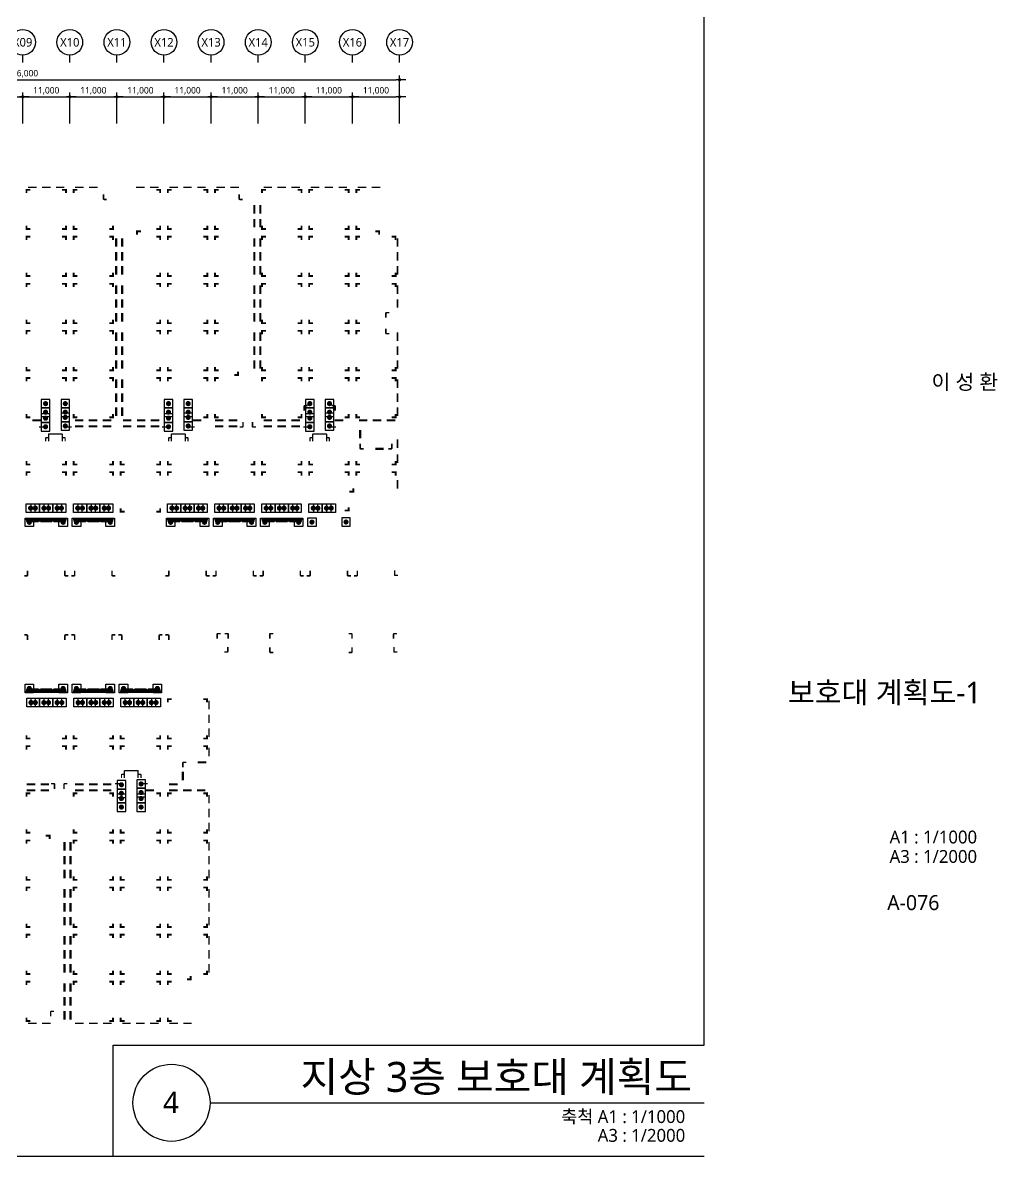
# Model space of a CAD drawing. Header units: millimetres. Extents: x 1037297 to 2672297, y 928637 to 1464837.
# Drawn here: x 1596915 to 1824506, y 928637 to 1193385 of the extents above; entities that cross this region are included whole.
import ezdxf
from ezdxf.enums import TextEntityAlignment as Align

# ---------------------------------------------------------------- set-up
doc = ezdxf.new("R2010")
doc.units = ezdxf.units.MM
doc.header["$LTSCALE"] = 5
doc.header["$MEASUREMENT"] = 0
doc.header["$PDSIZE"] = -10
doc.linetypes.add('HIDDEN', pattern=[0.375, 0.25, -0.125])
doc.layers.get('0').update_dxf_attribs({"linetype": 'CONTINUOUS'})
doc.layers.get('Defpoints').update_dxf_attribs({"color": 153, "linetype": 'CONTINUOUS'})
for name, color, linetype, lineweight in [('A-AXIS-BUBL', 7, 'CONTINUOUS', 25), ('A-BORD-TEXT', 3, 'CONTINUOUS', 25), ('A-DIMS', 7, 'CONTINUOUS', 25), ('A-XXXX-SYMB', 7, 'CONTINUOUS', 25), ('A-XXXX-TXT1', 3, 'CONTINUOUS', 25), ('A-XXXX-TXT2', 3, 'CONTINUOUS', 25)]:
    doc.layers.add(name, color=color, linetype=linetype, lineweight=lineweight)
doc.layers.add('볼라드', color=4, linetype='CONTINUOUS')
doc.styles.add('HY울릉도L', font='')
doc.styles.add('맑은고딕', font='malgun.ttf')
doc.styles.get('HY울릉도L').set_extended_font_data('HYwulM')
doc.dimstyles.new('CDIM', dxfattribs={"dimtxt": 3, "dimasz": 1.5, "dimexe": 2, "dimexo": 1, "dimgap": 1, "dimtad": 1, "dimdec": 0, "dimrnd": 0.5, "dimzin": 0, "dimdsep": 32, "dimlunit": 6, "dimtxsty": 'HY울릉도L', "dimblk1": '_CIDOT', "dimblk2": '_CIDOT', "dimsah": 1, "dimcen": 5.5, "dimclrd": 2, "dimclre": 2, "dimclrt": 7, "dimadec": 0, "dimazin": 0, "dimtfac": 1, "dimtdec": 0, "dimtix": 1, "dimtmove": 2, "dimatfit": 1, "dimldrblk": '_CIDOT', "dimfxl": 1, "dimtolj": 1, "dimtzin": 0, "dimlwd": -1, "dimarcsym": 0})

# ---------------------------------------------------------------- blocks, each defined once
blk = doc.blocks.new('_CIDOT')
at = {"color": 0, "linetype": 'ByBlock'}
blk.add_line((2, 0), (-1, 0), dxfattribs=at)
at = {"color": 0, "linetype": 'ByBlock', "const_width": 0.5}
blk.add_lwpolyline([(-0.25, 0, 1), (0.25, 0, 1)], format="xyb", close=True, dxfattribs=at)
blk = doc.blocks.new('*D30')
at = {"layer": 'A-DIMS', "lineweight": -2, "transparency": 16777216}
for p, q in [((203693, 255621), (203693, 262871)), ((214693, 255621), (214693, 262871))]:
    blk.add_line(p, q, dxfattribs=at)
at = {"layer": 'A-DIMS', "transparency": 16777216}
blk.add_line((204443, 261871), (213943, 261871), dxfattribs=at)
at = {"layer": 'Defpoints', "color": 0, "transparency": 16777216}
for p in [(214693, 261871), (203693, 255121), (214693, 255121)]:
    blk.add_point(p, dxfattribs=at)
at = {"layer": 'A-DIMS', "transparency": 16777216, "xscale": 750, "yscale": 750, "zscale": 750, "rotation": 180}
blk.add_blockref('_CIDOT', (203693, 261871), dxfattribs=at)
at = {"layer": 'A-DIMS', "transparency": 16777216, "xscale": 750, "yscale": 750, "zscale": 750}
blk.add_blockref('_CIDOT', (214693, 261871), dxfattribs=at)
at = {"layer": 'A-DIMS', "color": 3, "transparency": 16777216, "insert": (209193, 263275), "char_height": 1500, "attachment_point": 5, "style": '맑은고딕'}
blk.add_mtext('\\A1;11,000', dxfattribs=at)
blk = doc.blocks.new('*D31')
at = {"layer": 'A-DIMS', "lineweight": -2, "transparency": 16777216}
for p, q in [((214693, 255621), (214693, 262871)), ((225693, 255621), (225693, 262871))]:
    blk.add_line(p, q, dxfattribs=at)
at = {"layer": 'A-DIMS', "transparency": 16777216}
blk.add_line((215443, 261871), (224943, 261871), dxfattribs=at)
at = {"layer": 'Defpoints', "color": 0, "transparency": 16777216}
for p in [(225693, 261871), (214693, 255121), (225693, 255121)]:
    blk.add_point(p, dxfattribs=at)
at = {"layer": 'A-DIMS', "transparency": 16777216, "xscale": 750, "yscale": 750, "zscale": 750, "rotation": 180}
blk.add_blockref('_CIDOT', (214693, 261871), dxfattribs=at)
at = {"layer": 'A-DIMS', "transparency": 16777216, "xscale": 750, "yscale": 750, "zscale": 750}
blk.add_blockref('_CIDOT', (225693, 261871), dxfattribs=at)
at = {"layer": 'A-DIMS', "color": 3, "transparency": 16777216, "insert": (220193, 263275), "char_height": 1500, "attachment_point": 5, "style": '맑은고딕'}
blk.add_mtext('\\A1;11,000', dxfattribs=at)
blk = doc.blocks.new('*D32')
at = {"layer": 'A-DIMS', "lineweight": -2, "transparency": 16777216}
for p, q in [((225693, 255621), (225693, 262871)), ((236693, 255621), (236693, 262871))]:
    blk.add_line(p, q, dxfattribs=at)
at = {"layer": 'A-DIMS', "transparency": 16777216}
blk.add_line((226443, 261871), (235943, 261871), dxfattribs=at)
at = {"layer": 'Defpoints', "color": 0, "transparency": 16777216}
for p in [(236693, 261871), (225693, 255121), (236693, 255121)]:
    blk.add_point(p, dxfattribs=at)
at = {"layer": 'A-DIMS', "transparency": 16777216, "xscale": 750, "yscale": 750, "zscale": 750, "rotation": 180}
blk.add_blockref('_CIDOT', (225693, 261871), dxfattribs=at)
at = {"layer": 'A-DIMS', "transparency": 16777216, "xscale": 750, "yscale": 750, "zscale": 750}
blk.add_blockref('_CIDOT', (236693, 261871), dxfattribs=at)
at = {"layer": 'A-DIMS', "color": 3, "transparency": 16777216, "insert": (231193, 263275), "char_height": 1500, "attachment_point": 5, "style": '맑은고딕'}
blk.add_mtext('\\A1;11,000', dxfattribs=at)
blk = doc.blocks.new('*D33')
at = {"layer": 'A-DIMS', "lineweight": -2, "transparency": 16777216}
for p, q in [((236693, 255621), (236693, 262871)), ((247693, 255621), (247693, 262871))]:
    blk.add_line(p, q, dxfattribs=at)
at = {"layer": 'A-DIMS', "transparency": 16777216}
blk.add_line((237443, 261871), (246943, 261871), dxfattribs=at)
at = {"layer": 'Defpoints', "color": 0, "transparency": 16777216}
for p in [(247693, 261871), (236693, 255121), (247693, 255121)]:
    blk.add_point(p, dxfattribs=at)
at = {"layer": 'A-DIMS', "transparency": 16777216, "xscale": 750, "yscale": 750, "zscale": 750, "rotation": 180}
blk.add_blockref('_CIDOT', (236693, 261871), dxfattribs=at)
at = {"layer": 'A-DIMS', "transparency": 16777216, "xscale": 750, "yscale": 750, "zscale": 750}
blk.add_blockref('_CIDOT', (247693, 261871), dxfattribs=at)
at = {"layer": 'A-DIMS', "color": 3, "transparency": 16777216, "insert": (242193, 263275), "char_height": 1500, "attachment_point": 5, "style": '맑은고딕'}
blk.add_mtext('\\A1;11,000', dxfattribs=at)
blk = doc.blocks.new('*D34')
at = {"layer": 'A-DIMS', "lineweight": -2, "transparency": 16777216}
for p, q in [((247693, 255621), (247693, 262871)), ((258693, 255621), (258693, 262871))]:
    blk.add_line(p, q, dxfattribs=at)
at = {"layer": 'A-DIMS', "transparency": 16777216}
blk.add_line((248443, 261871), (257943, 261871), dxfattribs=at)
at = {"layer": 'Defpoints', "color": 0, "transparency": 16777216}
for p in [(258693, 261871), (247693, 255121), (258693, 255121)]:
    blk.add_point(p, dxfattribs=at)
at = {"layer": 'A-DIMS', "transparency": 16777216, "xscale": 750, "yscale": 750, "zscale": 750, "rotation": 180}
blk.add_blockref('_CIDOT', (247693, 261871), dxfattribs=at)
at = {"layer": 'A-DIMS', "transparency": 16777216, "xscale": 750, "yscale": 750, "zscale": 750}
blk.add_blockref('_CIDOT', (258693, 261871), dxfattribs=at)
at = {"layer": 'A-DIMS', "color": 3, "transparency": 16777216, "insert": (253193, 263275), "char_height": 1500, "attachment_point": 5, "style": '맑은고딕'}
blk.add_mtext('\\A1;11,000', dxfattribs=at)
blk = doc.blocks.new('*D35')
at = {"layer": 'A-DIMS', "lineweight": -2, "transparency": 16777216}
for p, q in [((258693, 255621), (258693, 262871)), ((269693, 255621), (269693, 262871))]:
    blk.add_line(p, q, dxfattribs=at)
at = {"layer": 'A-DIMS', "transparency": 16777216}
blk.add_line((259443, 261871), (268943, 261871), dxfattribs=at)
at = {"layer": 'Defpoints', "color": 0, "transparency": 16777216}
for p in [(269693, 261871), (258693, 255121), (269693, 255121)]:
    blk.add_point(p, dxfattribs=at)
at = {"layer": 'A-DIMS', "transparency": 16777216, "xscale": 750, "yscale": 750, "zscale": 750, "rotation": 180}
blk.add_blockref('_CIDOT', (258693, 261871), dxfattribs=at)
at = {"layer": 'A-DIMS', "transparency": 16777216, "xscale": 750, "yscale": 750, "zscale": 750}
blk.add_blockref('_CIDOT', (269693, 261871), dxfattribs=at)
at = {"layer": 'A-DIMS', "color": 3, "transparency": 16777216, "insert": (264193, 263275), "char_height": 1500, "attachment_point": 5, "style": '맑은고딕'}
blk.add_mtext('\\A1;11,000', dxfattribs=at)
blk = doc.blocks.new('*D36')
at = {"layer": 'A-DIMS', "lineweight": -2, "transparency": 16777216}
for p, q in [((269693, 255621), (269693, 262871)), ((280693, 255621), (280693, 262871))]:
    blk.add_line(p, q, dxfattribs=at)
at = {"layer": 'A-DIMS', "transparency": 16777216}
blk.add_line((270443, 261871), (279943, 261871), dxfattribs=at)
at = {"layer": 'Defpoints', "color": 0, "transparency": 16777216}
for p in [(280693, 261871), (269693, 255121), (280693, 255121)]:
    blk.add_point(p, dxfattribs=at)
at = {"layer": 'A-DIMS', "transparency": 16777216, "xscale": 750, "yscale": 750, "zscale": 750, "rotation": 180}
blk.add_blockref('_CIDOT', (269693, 261871), dxfattribs=at)
at = {"layer": 'A-DIMS', "transparency": 16777216, "xscale": 750, "yscale": 750, "zscale": 750}
blk.add_blockref('_CIDOT', (280693, 261871), dxfattribs=at)
at = {"layer": 'A-DIMS', "color": 3, "transparency": 16777216, "insert": (275193, 263275), "char_height": 1500, "attachment_point": 5, "style": '맑은고딕'}
blk.add_mtext('\\A1;11,000', dxfattribs=at)
blk = doc.blocks.new('*D37')
at = {"layer": 'A-DIMS', "lineweight": -2, "transparency": 16777216}
for p, q in [((280693, 255621), (280693, 262871)), ((291693, 255621), (291693, 262871))]:
    blk.add_line(p, q, dxfattribs=at)
at = {"layer": 'A-DIMS', "transparency": 16777216}
blk.add_line((281443, 261871), (290943, 261871), dxfattribs=at)
at = {"layer": 'Defpoints', "color": 0, "transparency": 16777216}
for p in [(291693, 261871), (280693, 255121), (291693, 255121)]:
    blk.add_point(p, dxfattribs=at)
at = {"layer": 'A-DIMS', "transparency": 16777216, "xscale": 750, "yscale": 750, "zscale": 750, "rotation": 180}
blk.add_blockref('_CIDOT', (280693, 261871), dxfattribs=at)
at = {"layer": 'A-DIMS', "transparency": 16777216, "xscale": 750, "yscale": 750, "zscale": 750}
blk.add_blockref('_CIDOT', (291693, 261871), dxfattribs=at)
at = {"layer": 'A-DIMS', "color": 3, "transparency": 16777216, "insert": (286193, 263275), "char_height": 1500, "attachment_point": 5, "style": '맑은고딕'}
blk.add_mtext('\\A1;11,000', dxfattribs=at)
blk = doc.blocks.new('*D38')
at = {"layer": 'A-DIMS', "lineweight": -2, "transparency": 16777216}
for p, q in [((126693, 255621), (126693, 266871)), ((302693, 255621), (302693, 266871))]:
    blk.add_line(p, q, dxfattribs=at)
at = {"layer": 'A-DIMS', "transparency": 16777216}
blk.add_line((127443, 265871), (301943, 265871), dxfattribs=at)
at = {"layer": 'Defpoints', "color": 0, "transparency": 16777216}
for p in [(302693, 265871), (126693, 255121), (302693, 255121)]:
    blk.add_point(p, dxfattribs=at)
at = {"layer": 'A-DIMS', "transparency": 16777216, "xscale": 750, "yscale": 750, "zscale": 750, "rotation": 180}
blk.add_blockref('_CIDOT', (126693, 265871), dxfattribs=at)
at = {"layer": 'A-DIMS', "transparency": 16777216, "xscale": 750, "yscale": 750, "zscale": 750}
blk.add_blockref('_CIDOT', (302693, 265871), dxfattribs=at)
at = {"layer": 'A-DIMS', "color": 3, "transparency": 16777216, "insert": (214693, 267275), "char_height": 1500, "attachment_point": 5, "style": '맑은고딕'}
blk.add_mtext('\\A1;176,000', dxfattribs=at)
blk = doc.blocks.new('*D39')
at = {"layer": 'A-DIMS', "lineweight": -2, "transparency": 16777216}
for p, q in [((291693, 255621), (291693, 262871)), ((302693, 255621), (302693, 262871))]:
    blk.add_line(p, q, dxfattribs=at)
at = {"layer": 'A-DIMS', "transparency": 16777216}
blk.add_line((292443, 261871), (301943, 261871), dxfattribs=at)
at = {"layer": 'Defpoints', "color": 0, "transparency": 16777216}
for p in [(302693, 261871), (291693, 255121), (302693, 255121)]:
    blk.add_point(p, dxfattribs=at)
at = {"layer": 'A-DIMS', "transparency": 16777216, "xscale": 750, "yscale": 750, "zscale": 750, "rotation": 180}
blk.add_blockref('_CIDOT', (291693, 261871), dxfattribs=at)
at = {"layer": 'A-DIMS', "transparency": 16777216, "xscale": 750, "yscale": 750, "zscale": 750}
blk.add_blockref('_CIDOT', (302693, 261871), dxfattribs=at)
at = {"layer": 'A-DIMS', "color": 3, "transparency": 16777216, "insert": (297193, 263275), "char_height": 1500, "attachment_point": 5, "style": '맑은고딕'}
blk.add_mtext('\\A1;11,000', dxfattribs=at)
blk = doc.blocks.new('차량보호대1')
at = {"layer": 'A-XXXX-SYMB', "color": 4, "linetype": 'Continuous'}
blk.add_lwpolyline([(458063, -65474), (462262, -65474), (462622, -66872), (457703, -66872)], close=True, dxfattribs=at)
blk.add_solid([(458063, -65474), (462262, -65474), (457703, -66872), (462622, -66872)], dxfattribs=at)
blk = doc.blocks.new('A$C542C6F25')
at = {"layer": 'A-XXXX-SYMB', "color": 3, "linetype": 'Continuous'}
blk.add_lwpolyline([(0, 268), (2000, 268), (2000, 2268), (0, 2268)], close=True, dxfattribs=at)
at = {"layer": 'A-XXXX-SYMB', "color": 3, "linetype": 'Continuous', "const_width": 600}
blk.add_lwpolyline([(700, 1268, 1), (1300, 1268, 1)], format="xyb", close=True, dxfattribs=at)
blk = doc.blocks.new('볼라드-4')
at = {"layer": '볼라드', "const_width": 300}
for points in [[(171021, 140085), (170453, 140085, -0.4142136), (170363, 140175), (170363, 140953)], [(172631, 139216), (171111, 139216, -0.4142136), (171021, 139306), (171021, 140953)], [(172631, 139216), (174151, 139216, 0.4142136), (174241, 139306), (174241, 140953)], [(174241, 140085), (174809, 140085, 0.4142136), (174899, 140175), (174899, 140953)]]:
    blk.add_lwpolyline(points, format="xyb", dxfattribs=at)
blk = doc.blocks.new('DIM(210222)')
for p, q in [((214693, 269870.6), (214693, 271620.6)), ((225693, 269870.6), (225693, 271620.6)), ((236693, 269870.6), (236693, 271620.6)), ((247693, 269870.6), (247693, 271620.6)), ((258693, 269870.6), (258693, 271620.6)), ((269693, 269870.6), (269693, 271620.6)), ((280693, 269870.6), (280693, 271620.6)), ((291693, 269870.6), (291693, 271620.6)), ((302693, 269870.6), (302693, 271620.6))]:
    blk.add_line(p, q)
at = {"layer": 'A-AXIS-BUBL', "ltscale": 0.2}
for centre in [(214693, 274620.6), (225693, 274620.6), (236693, 274620.6), (247693, 274620.6), (258693, 274620.6), (269693, 274620.6), (280693, 274620.6), (291693, 274620.6), (302693, 274620.6)]:
    blk.add_circle(centre, 3000, dxfattribs=at)
at = {"layer": 'A-XXXX-TXT2', "ltscale": 0.2, "style": '맑은고딕'}
for s, p in [('X09', (214693, 274620.6)), ('X10', (225693, 274620.6)), ('X11', (236693, 274620.6)), ('X12', (247693, 274620.6)), ('X13', (258693, 274620.6)), ('X14', (269693, 274620.6)), ('X15', (280693, 274620.6)), ('X16', (291693, 274620.6)), ('X17', (302693, 274620.6))]:
    blk.add_text(s, height=2000, dxfattribs=at).set_placement(p, align=Align.MIDDLE)
at = {"layer": 'A-DIMS'}
for p1, p2, distance, picture, middle in [((126693, 255120.6), (302693, 255120.6), 10750, '*D38', (214693, 267275.5)), ((203693, 255120.6), (214693, 255120.6), 6750, '*D30', (209193, 263275.5)), ((214693, 255120.6), (225693, 255120.6), 6750, '*D31', (220193, 263275.5)), ((225693, 255120.6), (236693, 255120.6), 6750, '*D32', (231193, 263275.5)), ((236693, 255120.6), (247693, 255120.6), 6750, '*D33', (242193, 263275.5)), ((247693, 255120.6), (258693, 255120.6), 6750, '*D34', (253193, 263275.5)), ((258693, 255120.6), (269693, 255120.6), 6750, '*D35', (264193, 263275.5)), ((269693, 255120.6), (280693, 255120.6), 6750, '*D36', (275193, 263275.5)), ((280693, 255120.6), (291693, 255120.6), 6750, '*D37', (286193, 263275.5)), ((291693, 255120.6), (302693, 255120.6), 6750, '*D39', (297193, 263275.5))]:
    dim = blk.add_aligned_dim(p1=p1, p2=p2, distance=distance, dimstyle='CDIM', override={"dimscale": 500, "dimtxsty": '맑은고딕', "dimclrd": 256, "dimclre": 256, "dimclrt": 3}, dxfattribs=at)
    dim.commit()
    dim.dimension.update_dxf_attribs({"geometry": picture, "text_midpoint": middle})

msp = doc.modelspace()

# ---------------------------------------------------------------- linework, layer by layer
msp.add_line((1037297, 928637), (1756047, 928637))
at = {"layer": 'A-XXXX-SYMB'}
msp.add_line((1640669, 941137), (1756047, 941137), dxfattribs=at)
at = {"layer": 'A-XXXX-SYMB', "color": 6, "linetype": 'Continuous', "const_width": 436}
for points in [[(1598715, 1154358), (1597815, 1154358), (1597815, 1153578)], [(1606115, 1154358), (1607015, 1154358), (1607015, 1153578)], [(1609715, 1154358), (1608815, 1154358), (1608815, 1153578)], [(1628115, 1154358), (1629015, 1154358), (1629015, 1153578)], [(1631715, 1154358), (1630815, 1154358), (1630815, 1153578)], [(1639115, 1154358), (1640015, 1154358), (1640015, 1153578)], [(1642715, 1154358), (1641815, 1154358), (1641815, 1153578)], [(1653715, 1154358), (1652815, 1154358), (1652815, 1153578)], [(1661115, 1154358), (1662015, 1154358), (1662015, 1153578)], [(1664715, 1154358), (1663815, 1154358), (1663815, 1153578)], [(1672115, 1154358), (1673015, 1154358), (1673015, 1153578)], [(1675715, 1154358), (1674815, 1154358), (1674815, 1153578)], [(1598715, 1145208), (1597815, 1145208), (1597815, 1145988)], [(1606115, 1145208), (1607015, 1145208), (1607015, 1145988)], [(1609715, 1145208), (1608815, 1145208), (1608815, 1145988)], [(1617115, 1145208), (1618015, 1145208), (1618015, 1145988)], [(1624515, 1144658), (1623615, 1144658), (1623615, 1143878)], [(1628115, 1145208), (1629015, 1145208), (1629015, 1145988)], [(1631715, 1145208), (1630815, 1145208), (1630815, 1145988)], [(1639115, 1145208), (1640015, 1145208), (1640015, 1145988)], [(1642715, 1145208), (1641815, 1145208), (1641815, 1145988)], [(1653715, 1145208), (1652815, 1145208), (1652815, 1145988)], [(1661115, 1145208), (1662015, 1145208), (1662015, 1145988)], [(1664715, 1145208), (1663815, 1145208), (1663815, 1145988)], [(1672115, 1145208), (1673015, 1145208), (1673015, 1145988)], [(1675715, 1145208), (1674815, 1145208), (1674815, 1145988)], [(1679265, 1144658), (1680165, 1144658), (1680165, 1143878)], [(1598715, 1143408), (1597815, 1143408), (1597815, 1142628)], [(1606115, 1143408), (1607015, 1143408), (1607015, 1142628)], [(1609715, 1143408), (1608815, 1143408), (1608815, 1142628)], [(1617115, 1143408), (1618015, 1143408), (1618015, 1142628)], [(1628115, 1143408), (1629015, 1143408), (1629015, 1142628)], [(1631715, 1143408), (1630815, 1143408), (1630815, 1142628)], [(1639115, 1143408), (1640015, 1143408), (1640015, 1142628)], [(1642715, 1143408), (1641815, 1143408), (1641815, 1142628)], [(1653715, 1143408), (1652815, 1143408), (1652815, 1142628)], [(1661115, 1143408), (1662015, 1143408), (1662015, 1142628)], [(1664715, 1143408), (1663815, 1143408), (1663815, 1142628)], [(1672115, 1143408), (1673015, 1143408), (1673015, 1142628)], [(1675715, 1143408), (1674815, 1143408), (1674815, 1142628)], [(1683065, 1143408), (1683965, 1143408), (1683965, 1142628)], [(1598715, 1134208), (1597815, 1134208), (1597815, 1134988)], [(1606115, 1134208), (1607015, 1134208), (1607015, 1134988)], [(1609715, 1134208), (1608815, 1134208), (1608815, 1134988)], [(1617115, 1134208), (1618015, 1134208), (1618015, 1134988)], [(1628115, 1134208), (1629015, 1134208), (1629015, 1134988)], [(1631715, 1134208), (1630815, 1134208), (1630815, 1134988)], [(1639115, 1134208), (1640015, 1134208), (1640015, 1134988)], [(1642715, 1134208), (1641815, 1134208), (1641815, 1134988)], [(1653715, 1134208), (1652815, 1134208), (1652815, 1134988)], [(1661115, 1134208), (1662015, 1134208), (1662015, 1134988)], [(1664715, 1134208), (1663815, 1134208), (1663815, 1134988)], [(1672115, 1134208), (1673015, 1134208), (1673015, 1134988)], [(1675715, 1134208), (1674815, 1134208), (1674815, 1134988)], [(1683115, 1134208), (1684015, 1134208), (1684015, 1134988)], [(1598715, 1132408), (1597815, 1132408), (1597815, 1131628)], [(1606115, 1132408), (1607015, 1132408), (1607015, 1131628)], [(1609715, 1132408), (1608815, 1132408), (1608815, 1131628)], [(1617115, 1132408), (1618015, 1132408), (1618015, 1131628)], [(1628115, 1132408), (1629015, 1132408), (1629015, 1131628)], [(1631715, 1132408), (1630815, 1132408), (1630815, 1131628)], [(1639115, 1132408), (1640015, 1132408), (1640015, 1131628)], [(1642715, 1132408), (1641815, 1132408), (1641815, 1131628)], [(1653715, 1132408), (1652815, 1132408), (1652815, 1131628)], [(1661115, 1132408), (1662015, 1132408), (1662015, 1131628)], [(1664715, 1132408), (1663815, 1132408), (1663815, 1131628)], [(1672115, 1132408), (1673015, 1132408), (1673015, 1131628)], [(1675715, 1132408), (1674815, 1132408), (1674815, 1131628)], [(1683115, 1132408), (1684015, 1132408), (1684015, 1131628)], [(1598715, 1123208), (1597815, 1123208), (1597815, 1123988)], [(1606115, 1123208), (1607015, 1123208), (1607015, 1123988)], [(1609715, 1123208), (1608815, 1123208), (1608815, 1123988)], [(1617115, 1123208), (1618015, 1123208), (1618015, 1123988)], [(1628115, 1123208), (1629015, 1123208), (1629015, 1123988)], [(1631715, 1123208), (1630815, 1123208), (1630815, 1123988)], [(1639115, 1123208), (1640015, 1123208), (1640015, 1123988)], [(1642715, 1123208), (1641815, 1123208), (1641815, 1123988)], [(1653715, 1123208), (1652815, 1123208), (1652815, 1123988)], [(1661115, 1123208), (1662015, 1123208), (1662015, 1123988)], [(1664715, 1123208), (1663815, 1123208), (1663815, 1123988)], [(1672115, 1123208), (1673015, 1123208), (1673015, 1123988)], [(1675715, 1123208), (1674815, 1123208), (1674815, 1123988)], [(1598715, 1121408), (1597815, 1121408), (1597815, 1120628)], [(1606115, 1121408), (1607015, 1121408), (1607015, 1120628)], [(1609715, 1121408), (1608815, 1121408), (1608815, 1120628)], [(1617115, 1121408), (1618015, 1121408), (1618015, 1120628)], [(1628115, 1121408), (1629015, 1121408), (1629015, 1120628)], [(1631715, 1121408), (1630815, 1121408), (1630815, 1120628)], [(1639115, 1121408), (1640015, 1121408), (1640015, 1120628)], [(1642715, 1121408), (1641815, 1121408), (1641815, 1120628)], [(1653715, 1121408), (1652815, 1121408), (1652815, 1120628)], [(1661115, 1121408), (1662015, 1121408), (1662015, 1120628)], [(1664715, 1121408), (1663815, 1121408), (1663815, 1120628)], [(1672115, 1121408), (1673015, 1121408), (1673015, 1120628)], [(1675715, 1121408), (1674815, 1121408), (1674815, 1120628)], [(1598715, 1112208), (1597815, 1112208), (1597815, 1112988)], [(1606115, 1112208), (1607015, 1112208), (1607015, 1112988)], [(1609715, 1112208), (1608815, 1112208), (1608815, 1112988)], [(1617115, 1112208), (1618015, 1112208), (1618015, 1112988)], [(1628115, 1112208), (1629015, 1112208), (1629015, 1112988)], [(1631715, 1112208), (1630815, 1112208), (1630815, 1112988)], [(1639115, 1112208), (1640015, 1112208), (1640015, 1112988)], [(1642715, 1112208), (1641815, 1112208), (1641815, 1112988)], [(1646315, 1111108), (1647215, 1111108), (1647215, 1111888)], [(1653715, 1112208), (1652815, 1112208), (1652815, 1112988)], [(1661115, 1112208), (1662015, 1112208), (1662015, 1112988)], [(1664715, 1112208), (1663815, 1112208), (1663815, 1112988)], [(1672115, 1112208), (1673015, 1112208), (1673015, 1112988)], [(1675715, 1112208), (1674815, 1112208), (1674815, 1112988)], [(1683115, 1112208), (1684015, 1112208), (1684015, 1112988)], [(1598715, 1110408), (1597815, 1110408), (1597815, 1109628)], [(1606115, 1110408), (1607015, 1110408), (1607015, 1109628)], [(1609715, 1110408), (1608815, 1110408), (1608815, 1109628)], [(1617115, 1110408), (1618015, 1110408), (1618015, 1109628)], [(1628115, 1110408), (1629015, 1110408), (1629015, 1109628)], [(1631715, 1110408), (1630815, 1110408), (1630815, 1109628)], [(1639115, 1110408), (1640015, 1110408), (1640015, 1109628)], [(1642715, 1110408), (1641815, 1110408), (1641815, 1109628)], [(1653715, 1110408), (1652815, 1110408), (1652815, 1109628)], [(1661115, 1110408), (1662015, 1110408), (1662015, 1109628)], [(1664715, 1110408), (1663815, 1110408), (1663815, 1109628)], [(1672115, 1110408), (1673015, 1110408), (1673015, 1109628)], [(1675715, 1110408), (1674815, 1110408), (1674815, 1109628)], [(1683115, 1110408), (1684015, 1110408), (1684015, 1109628)], [(1598715, 1101208), (1597815, 1101208), (1597815, 1101988)], [(1609715, 1101208), (1608815, 1101208), (1608815, 1101988)], [(1617115, 1101208), (1618015, 1101208), (1618015, 1101988)], [(1639115, 1101208), (1640015, 1101208), (1640015, 1101988)], [(1642715, 1101208), (1641815, 1101208), (1641815, 1101988)], [(1653715, 1101208), (1652815, 1101208), (1652815, 1101988)], [(1661115, 1101208), (1662015, 1101208), (1662015, 1101988)], [(1672115, 1101208), (1673015, 1101208), (1673015, 1101988)], [(1675715, 1101208), (1674815, 1101208), (1674815, 1101988)], [(1683115, 1101208), (1684015, 1101208), (1684015, 1101988)], [(1598715, 1090207), (1597815, 1090207), (1597815, 1090987)], [(1606115, 1090207), (1607015, 1090207), (1607015, 1090987)], [(1609715, 1090207), (1608815, 1090207), (1608815, 1090987)], [(1617115, 1090207), (1618015, 1090207), (1618015, 1090987)], [(1620715, 1090207), (1619815, 1090207), (1619815, 1090987)], [(1628115, 1090207), (1629015, 1090207), (1629015, 1090987)], [(1631715, 1090207), (1630815, 1090207), (1630815, 1090987)], [(1639115, 1090207), (1640015, 1090207), (1640015, 1090987)], [(1642715, 1090207), (1641815, 1090207), (1641815, 1090987)], [(1650115, 1090207), (1651015, 1090207), (1651015, 1090987)], [(1653715, 1090207), (1652815, 1090207), (1652815, 1090987)], [(1661115, 1090207), (1662015, 1090207), (1662015, 1090987)], [(1664715, 1090207), (1663815, 1090207), (1663815, 1090987)], [(1672115, 1090207), (1673015, 1090207), (1673015, 1090987)], [(1675715, 1090207), (1674815, 1090207), (1674815, 1090987)], [(1683115, 1090207), (1684015, 1090207), (1684015, 1090987)], [(1598715, 1088407), (1597815, 1088407), (1597815, 1087627)], [(1606115, 1088407), (1607015, 1088407), (1607015, 1087627)], [(1609715, 1088407), (1608815, 1088407), (1608815, 1087627)], [(1617115, 1088407), (1618015, 1088407), (1618015, 1087627)], [(1620715, 1088407), (1619815, 1088407), (1619815, 1087627)], [(1628115, 1088407), (1629015, 1088407), (1629015, 1087627)], [(1631715, 1088407), (1630815, 1088407), (1630815, 1087627)], [(1639115, 1088407), (1640015, 1088407), (1640015, 1087627)], [(1642715, 1088407), (1641815, 1088407), (1641815, 1087627)], [(1650115, 1088407), (1651015, 1088407), (1651015, 1087627)], [(1653715, 1088407), (1652815, 1088407), (1652815, 1087627)], [(1661115, 1088407), (1662015, 1088407), (1662015, 1087627)], [(1664715, 1088407), (1663815, 1088407), (1663815, 1087627)], [(1672115, 1088407), (1673015, 1088407), (1673015, 1087627)], [(1675715, 1088407), (1674815, 1088407), (1674815, 1087627)], [(1683115, 1088407), (1684015, 1088407), (1684015, 1087627)], [(1673215, 1083857), (1674115, 1083857), (1674115, 1084637)], [(1620715, 1079208), (1619815, 1079208), (1619815, 1079988)], [(1628115, 1079208), (1629015, 1079208), (1629015, 1079988)], [(1672115, 1079457), (1673015, 1079457), (1673015, 1080237)], [(1631715, 1035408), (1630815, 1035408), (1630815, 1034628)], [(1639065, 1035408), (1639965, 1035408), (1639965, 1034628)], [(1598715, 1026209), (1597815, 1026209), (1597815, 1026989)], [(1598715, 1024409), (1597815, 1024409), (1597815, 1023629)], [(1606115, 1026209), (1607015, 1026209), (1607015, 1026989)], [(1606115, 1024409), (1607015, 1024409), (1607015, 1023629)], [(1609715, 1026209), (1608815, 1026209), (1608815, 1026989)], [(1609715, 1024409), (1608815, 1024409), (1608815, 1023629)], [(1617115, 1026209), (1618015, 1026209), (1618015, 1026989)], [(1617115, 1024409), (1618015, 1024409), (1618015, 1023629)], [(1620715, 1026209), (1619815, 1026209), (1619815, 1026989)], [(1620715, 1024409), (1619815, 1024409), (1619815, 1023629)], [(1628115, 1026209), (1629015, 1026209), (1629015, 1026989)], [(1628115, 1024409), (1629015, 1024409), (1629015, 1023629)], [(1631715, 1026209), (1630815, 1026209), (1630815, 1026989)], [(1631715, 1024409), (1630815, 1024409), (1630815, 1023629)], [(1639065, 1026209), (1639965, 1026209), (1639965, 1026989)], [(1639065, 1024409), (1639965, 1024409), (1639965, 1023629)], [(1598715, 1013408), (1597815, 1013408), (1597815, 1012628)], [(1609715, 1013408), (1608815, 1013408), (1608815, 1012628)], [(1617115, 1013408), (1618015, 1013408), (1618015, 1012628)], [(1628115, 1013408), (1629015, 1013408), (1629015, 1012628)], [(1631715, 1013408), (1630815, 1013408), (1630815, 1012628)], [(1639065, 1013408), (1639965, 1013408), (1639965, 1012628)], [(1598715, 1004208), (1597815, 1004208), (1597815, 1004988)], [(1602315, 1003508), (1603215, 1003508), (1603215, 1002728)], [(1609715, 1004208), (1608815, 1004208), (1608815, 1004988)], [(1617115, 1004208), (1618015, 1004208), (1618015, 1004988)], [(1620715, 1004208), (1619815, 1004208), (1619815, 1004988)], [(1628115, 1004208), (1629015, 1004208), (1629015, 1004988)], [(1631715, 1004208), (1630815, 1004208), (1630815, 1004988)], [(1639065, 1004208), (1639965, 1004208), (1639965, 1004988)], [(1598715, 1002408), (1597815, 1002408), (1597815, 1001628)], [(1609715, 1002408), (1608815, 1002408), (1608815, 1001628)], [(1617115, 1002408), (1618015, 1002408), (1618015, 1001628)], [(1620715, 1002408), (1619815, 1002408), (1619815, 1001628)], [(1628115, 1002408), (1629015, 1002408), (1629015, 1001628)], [(1631715, 1002408), (1630815, 1002408), (1630815, 1001628)], [(1639065, 1002408), (1639965, 1002408), (1639965, 1001628)], [(1598715, 993208), (1597815, 993208), (1597815, 993988)], [(1609715, 993208), (1608815, 993208), (1608815, 993988)], [(1617115, 993208), (1618015, 993208), (1618015, 993988)], [(1620715, 993208), (1619815, 993208), (1619815, 993988)], [(1628115, 993208), (1629015, 993208), (1629015, 993988)], [(1631715, 993208), (1630815, 993208), (1630815, 993988)], [(1639065, 993208), (1639965, 993208), (1639965, 993988)], [(1598715, 991408), (1597815, 991408), (1597815, 990628)], [(1609715, 991408), (1608815, 991408), (1608815, 990628)], [(1617115, 991408), (1618015, 991408), (1618015, 990628)], [(1620715, 991408), (1619815, 991408), (1619815, 990628)], [(1628115, 991408), (1629015, 991408), (1629015, 990628)], [(1631715, 991408), (1630815, 991408), (1630815, 990628)], [(1639065, 991408), (1639965, 991408), (1639965, 990628)], [(1598715, 982208), (1597815, 982208), (1597815, 982988)], [(1609715, 982208), (1608815, 982208), (1608815, 982988)], [(1617115, 982208), (1618015, 982208), (1618015, 982988)], [(1620715, 982208), (1619815, 982208), (1619815, 982988)], [(1628115, 982208), (1629015, 982208), (1629015, 982988)], [(1631715, 982208), (1630815, 982208), (1630815, 982988)], [(1639065, 982208), (1639965, 982208), (1639965, 982988)], [(1598715, 980408), (1597815, 980408), (1597815, 979628)], [(1609715, 980408), (1608815, 980408), (1608815, 979628)], [(1617115, 980408), (1618015, 980408), (1618015, 979628)], [(1620715, 980408), (1619815, 980408), (1619815, 979628)], [(1628115, 980408), (1629015, 980408), (1629015, 979628)], [(1631715, 980408), (1630815, 980408), (1630815, 979628)], [(1639065, 980408), (1639965, 980408), (1639965, 979628)], [(1598715, 971208), (1597815, 971208), (1597815, 971988)], [(1609715, 971208), (1608815, 971208), (1608815, 971988)], [(1617115, 971208), (1618015, 971208), (1618015, 971988)], [(1620715, 971208), (1619815, 971208), (1619815, 971988)], [(1628115, 971208), (1629015, 971208), (1629015, 971988)], [(1631715, 971208), (1630815, 971208), (1630815, 971988)], [(1639065, 971208), (1639965, 971208), (1639965, 971988)], [(1598715, 969408), (1597815, 969408), (1597815, 968628)], [(1609715, 969408), (1608815, 969408), (1608815, 968628)], [(1617115, 969408), (1618015, 969408), (1618015, 968628)], [(1620715, 969408), (1619815, 969408), (1619815, 968628)], [(1628115, 969408), (1629015, 969408), (1629015, 968628)], [(1631715, 969408), (1630815, 969408), (1630815, 968628)], [(1635265, 969958), (1636165, 969958), (1636165, 970738)], [(1598715, 960258), (1597815, 960258), (1597815, 961038)], [(1617115, 960258), (1618015, 960258), (1618015, 961038)], [(1620715, 960258), (1619815, 960258), (1619815, 961038)], [(1628115, 960258), (1629015, 960258), (1629015, 961038)], [(1631715, 960258), (1630815, 960258), (1630815, 961038)]]:
    msp.add_lwpolyline(points, dxfattribs=at)
at = {"layer": 'A-XXXX-SYMB', "color": 2, "linetype": 'Continuous', "const_width": 360}
for points in [[(1600165, 1154919), (1598165, 1154919)], [(1603415, 1154919), (1601415, 1154919)], [(1606665, 1154919), (1604665, 1154919)], [(1611165, 1154919), (1609165, 1154919)], [(1614415, 1154919), (1612415, 1154919)], [(1625415, 1154919), (1623415, 1154919)], [(1628665, 1154919), (1626665, 1154919)], [(1633165, 1154919), (1631165, 1154919)], [(1636415, 1154919), (1634415, 1154919)], [(1639665, 1154919), (1637665, 1154919)], [(1644165, 1154919), (1642165, 1154919)], [(1647415, 1154919), (1645415, 1154919)], [(1655165, 1154919), (1653165, 1154919)], [(1658415, 1154919), (1656415, 1154919)], [(1661665, 1154919), (1659665, 1154919)], [(1666165, 1154919), (1664165, 1154919)], [(1669415, 1154919), (1667415, 1154919)], [(1672665, 1154919), (1670665, 1154919)], [(1677165, 1154919), (1675165, 1154919)], [(1680415, 1154919), (1678415, 1154919)], [(1684426, 1141058), (1684426, 1143058)], [(1684426, 1137808), (1684426, 1139808)], [(1684426, 1134558), (1684426, 1136558)], [(1684426, 1130058), (1684426, 1132058)], [(1684426, 1126808), (1684426, 1128808)], [(1684426, 1119058), (1684426, 1121058)], [(1684426, 1115808), (1684426, 1117808)], [(1684426, 1112558), (1684426, 1114558)], [(1684426, 1108058), (1684426, 1110058)], [(1684426, 1104808), (1684426, 1106808)], [(1684426, 1101558), (1684426, 1103558)], [(1684426, 1094055), (1684426, 1096055)], [(1684426, 1090559), (1684426, 1092559)], [(1684426, 1084558), (1684426, 1086558)], [(1640426, 1035058), (1640426, 1033058)], [(1640426, 1031808), (1640426, 1029808)], [(1640426, 1028558), (1640426, 1026558)], [(1640426, 1024057), (1640426, 1022057)], [(1640426, 1013058), (1640426, 1011058)], [(1640426, 1009808), (1640426, 1007808)], [(1640426, 1006558), (1640426, 1004558)], [(1640426, 1002058), (1640426, 1000058)], [(1640426, 998808), (1640426, 996808)], [(1640426, 995558), (1640426, 993558)], [(1640426, 991058), (1640426, 989058)], [(1640426, 987808), (1640426, 985808)], [(1640426, 984558), (1640426, 982558)], [(1640426, 980058), (1640426, 978058)], [(1640426, 976808), (1640426, 974808)], [(1640426, 973558), (1640426, 971558)], [(1598165, 959697), (1600165, 959697)], [(1601415, 959697), (1603415, 959697)], [(1609165, 959697), (1611165, 959697)], [(1612415, 959697), (1614415, 959697)], [(1615665, 959697), (1617665, 959697)], [(1620165, 959697), (1622165, 959697)], [(1623415, 959697), (1625415, 959697)], [(1626665, 959697), (1628665, 959697)], [(1631165, 959697), (1633165, 959697)], [(1634415, 959697), (1636415, 959697)]]:
    msp.add_lwpolyline(points, dxfattribs=at)
at = {"layer": 'A-XXXX-SYMB', "linetype": 'Continuous', "const_width": 360}
for points in [[(1616565, 1152108), (1615945, 1152108, -0.4142136), (1615765, 1152288), (1615765, 1153308)], [(1648265, 1152108), (1647645, 1152108, -0.4142136), (1647465, 1152288), (1647465, 1153308)], [(1682515, 1125658), (1681895, 1125658, 0.4142136), (1681715, 1125478), (1681715, 1124458)], [(1682515, 1120758), (1681895, 1120758, -0.4142136), (1681715, 1120938), (1681715, 1121958)], [(1663465, 1103958), (1662845, 1103958, 0.4142136), (1662665, 1103778), (1662665, 1102758)], [(1669065, 1103958), (1669685, 1103958, -0.4142136), (1669865, 1103778), (1669865, 1102758)], [(1647565, 1098958), (1648185, 1098958, 0.4142136), (1648365, 1099138), (1648365, 1100158)], [(1651365, 1098958), (1650745, 1098958, -0.4142136), (1650565, 1099138), (1650565, 1100158)], [(1676515, 1093858), (1675895, 1093858, -0.4142136), (1675715, 1094038), (1675715, 1095058)], [(1682315, 1093858), (1682935, 1093858, 0.4142136), (1683115, 1094038), (1683115, 1095058)], [(1597265, 1064208), (1597885, 1064208, 0.4142136), (1598065, 1064388), (1598065, 1065408)], [(1607565, 1064208), (1606945, 1064208, -0.4142136), (1606765, 1064388), (1606765, 1065408)], [(1608265, 1064208), (1608885, 1064208, 0.4142136), (1609065, 1064388), (1609065, 1065408)], [(1618565, 1064208), (1617945, 1064208, -0.4142136), (1617765, 1064388), (1617765, 1065408)], [(1630265, 1064208), (1630885, 1064208, 0.4142136), (1631065, 1064388), (1631065, 1065408)], [(1640565, 1064208), (1639945, 1064208, -0.4142136), (1639765, 1064388), (1639765, 1065408)], [(1641265, 1064208), (1641885, 1064208, 0.4142136), (1642065, 1064388), (1642065, 1065408)], [(1651565, 1064208), (1650945, 1064208, -0.4142136), (1650765, 1064388), (1650765, 1065408)], [(1652265, 1064208), (1652885, 1064208, 0.4142136), (1653065, 1064388), (1653065, 1065408)], [(1662565, 1064208), (1661945, 1064208, -0.4142136), (1661765, 1064388), (1661765, 1065408)], [(1663265, 1064208), (1663885, 1064208, 0.4142136), (1664065, 1064388), (1664065, 1065408)], [(1673565, 1064208), (1672945, 1064208, -0.4142136), (1672765, 1064388), (1672765, 1065408)], [(1674265, 1064208), (1674885, 1064208, 0.4142136), (1675065, 1064388), (1675065, 1065408)], [(1684565, 1064308), (1683945, 1064308, -0.4142136), (1683765, 1064488), (1683765, 1065508)], [(1597265, 1050408), (1597885, 1050408, -0.4142136), (1598065, 1050228), (1598065, 1049208)], [(1607565, 1050408), (1606945, 1050408, 0.4142136), (1606765, 1050228), (1606765, 1049208)], [(1608265, 1050408), (1608885, 1050408, -0.4142136), (1609065, 1050228), (1609065, 1049208)], [(1618565, 1050408), (1617945, 1050408, 0.4142136), (1617765, 1050228), (1617765, 1049208)], [(1619265, 1050408), (1619885, 1050408, -0.4142136), (1620065, 1050228), (1620065, 1049208)], [(1629565, 1050408), (1628945, 1050408, 0.4142136), (1628765, 1050228), (1628765, 1049208)], [(1630265, 1050408), (1630885, 1050408, -0.4142136), (1631065, 1050228), (1631065, 1049208)], [(1643115, 1050708), (1642495, 1050708, 0.4142136), (1642315, 1050528), (1642315, 1049508)], [(1644115, 1050708), (1644735, 1050708, -0.4142136), (1644915, 1050528), (1644915, 1049508)], [(1655415, 1050708), (1654795, 1050708, 0.4142136), (1654615, 1050528), (1654615, 1049508)], [(1673015, 1050708), (1673635, 1050708, -0.4142136), (1673815, 1050528), (1673815, 1049508)], [(1684315, 1050708), (1683695, 1050708, 0.4142136), (1683515, 1050528), (1683515, 1049508)], [(1644015, 1046408), (1644635, 1046408, 0.4142136), (1644815, 1046588), (1644815, 1047608)], [(1655415, 1046308), (1654795, 1046308, -0.4142136), (1654615, 1046488), (1654615, 1047508)], [(1673015, 1046308), (1673635, 1046308, 0.4142136), (1673815, 1046488), (1673815, 1047508)], [(1684415, 1046408), (1683795, 1046408, -0.4142136), (1683615, 1046588), (1683615, 1047608)], [(1635115, 1020658), (1634495, 1020658, 0.4142136), (1634315, 1020478), (1634315, 1019458)], [(1603565, 1015658), (1604185, 1015658, -0.4142136), (1604365, 1015478), (1604365, 1014458)], [(1607365, 1015658), (1606745, 1015658, 0.4142136), (1606565, 1015478), (1606565, 1014458)], [(1604265, 962508), (1603645, 962508, 0.4142136), (1603465, 962328), (1603465, 961308)]]:
    msp.add_lwpolyline(points, format="xyb", dxfattribs=at)
at = {"layer": 'A-XXXX-SYMB', "color": 3, "linetype": 'HIDDEN', "ltscale": 400, "const_width": 506}
for points in [[(1651007, 1148808), (1651007, 1150808)], [(1652409, 1148808), (1652409, 1150808)], [(1651007, 1145558), (1651007, 1147558)], [(1652409, 1145558), (1652409, 1147558)], [(1618757, 1141058), (1618757, 1143058)], [(1620159, 1141058), (1620159, 1143058)], [(1651007, 1141058), (1651007, 1143058)], [(1652409, 1141058), (1652409, 1143058)], [(1618757, 1137808), (1618757, 1139808)], [(1620159, 1137808), (1620159, 1139808)], [(1651007, 1137808), (1651007, 1139808)], [(1652409, 1137808), (1652409, 1139808)], [(1618757, 1134558), (1618757, 1136558)], [(1620159, 1134558), (1620159, 1136558)], [(1651007, 1134558), (1651007, 1136558)], [(1652409, 1134558), (1652409, 1136558)], [(1618757, 1130058), (1618757, 1132058)], [(1620159, 1130058), (1620159, 1132058)], [(1651007, 1130058), (1651007, 1132058)], [(1652409, 1130058), (1652409, 1132058)], [(1618757, 1126808), (1618757, 1128808)], [(1620159, 1126808), (1620159, 1128808)], [(1651007, 1126808), (1651007, 1128808)], [(1652409, 1126808), (1652409, 1128808)], [(1618757, 1123558), (1618757, 1125558)], [(1620159, 1123558), (1620159, 1125558)], [(1651007, 1123558), (1651007, 1125558)], [(1652409, 1123558), (1652409, 1125558)], [(1618757, 1119058), (1618757, 1121058)], [(1620159, 1119058), (1620159, 1121058)], [(1651007, 1119058), (1651007, 1121058)], [(1652409, 1119058), (1652409, 1121058)], [(1618757, 1115808), (1618757, 1117808)], [(1620159, 1115808), (1620159, 1117808)], [(1651007, 1115808), (1651007, 1117808)], [(1652409, 1115808), (1652409, 1117808)], [(1618757, 1112558), (1618757, 1114558)], [(1620159, 1112558), (1620159, 1114558)], [(1651007, 1112558), (1651007, 1114558)], [(1652409, 1112558), (1652409, 1114558)], [(1618757, 1108058), (1618757, 1110058)], [(1620159, 1108058), (1620159, 1110058)], [(1618757, 1104808), (1618757, 1106808)], [(1620159, 1104808), (1620159, 1106808)], [(1618757, 1101558), (1618757, 1103558)], [(1620159, 1101558), (1620159, 1103558)], [(1601173, 1100502), (1599173, 1100502)], [(1611096, 1100502), (1609096, 1100502)], [(1611096, 1099100), (1609096, 1099100)], [(1614346, 1100502), (1612346, 1100502)], [(1614346, 1099100), (1612346, 1099100)], [(1617596, 1100502), (1615596, 1100502)], [(1617596, 1099100), (1615596, 1099100)], [(1622326, 1100502), (1620326, 1100502)], [(1622326, 1099100), (1620326, 1099100)], [(1625576, 1100502), (1623576, 1100502)], [(1625576, 1099100), (1623576, 1099100)], [(1628826, 1100502), (1626826, 1100502)], [(1628826, 1099100), (1626826, 1099100)], [(1638615, 1100502), (1636615, 1100502)], [(1643804, 1100502), (1641804, 1100502)], [(1643804, 1099100), (1641804, 1099100)], [(1647054, 1100502), (1645054, 1100502)], [(1647054, 1099100), (1645054, 1099100)], [(1655165, 1100502), (1653165, 1100502)], [(1655165, 1099100), (1653165, 1099100)], [(1658415, 1100502), (1656415, 1100502)], [(1658415, 1099100), (1656415, 1099100)], [(1661665, 1100502), (1659665, 1100502)], [(1661665, 1099100), (1659665, 1099100)], [(1671780, 1100502), (1669780, 1100502)], [(1677430, 1100502), (1675430, 1100502)], [(1680680, 1100502), (1678680, 1100502)], [(1683930, 1100502), (1681930, 1100502)], [(1675715, 1096282), (1675715, 1098282)], [(1681239, 1093858), (1679239, 1093858)], [(1639810, 1020658), (1637810, 1020658)], [(1634315, 1018458), (1634315, 1016458)], [(1597844, 1015516), (1599844, 1015516)], [(1597844, 1014114), (1599844, 1014114)], [(1601094, 1015516), (1603094, 1015516)], [(1601094, 1014114), (1603094, 1014114)], [(1609149, 1015516), (1611149, 1015516)], [(1609149, 1014114), (1611149, 1014114)], [(1612399, 1015516), (1614399, 1015516)], [(1612399, 1014114), (1614399, 1014114)], [(1615649, 1015516), (1617649, 1015516)], [(1615649, 1014114), (1617649, 1014114)], [(1625570, 1014114), (1627570, 1014114)], [(1631095, 1015516), (1633095, 1015516)], [(1631095, 1014114), (1633095, 1014114)], [(1634345, 1014114), (1636345, 1014114)], [(1637595, 1014114), (1639595, 1014114)], [(1606671, 1002058), (1606671, 1000058)], [(1608073, 1002058), (1608073, 1000058)], [(1606671, 998808), (1606671, 996808)], [(1608073, 998808), (1608073, 996808)], [(1606671, 995558), (1606671, 993558)], [(1608073, 995558), (1608073, 993558)], [(1606671, 991058), (1606671, 989058)], [(1608073, 991058), (1608073, 989058)], [(1606671, 987808), (1606671, 985808)], [(1608073, 987808), (1608073, 985808)], [(1606671, 984558), (1606671, 982558)], [(1608073, 984558), (1608073, 982558)], [(1606671, 980058), (1606671, 978058)], [(1608073, 980058), (1608073, 978058)], [(1606671, 976808), (1606671, 974808)], [(1608073, 976808), (1608073, 974808)], [(1606671, 973558), (1606671, 971558)], [(1608073, 973558), (1608073, 971558)], [(1606671, 969058), (1606671, 967058)], [(1608073, 969058), (1608073, 967058)], [(1606671, 965808), (1606671, 963808)], [(1608073, 965808), (1608073, 963808)], [(1606671, 962558), (1606671, 960558)], [(1608073, 962558), (1608073, 960558)]]:
    msp.add_lwpolyline(points, dxfattribs=at)
at = {"layer": 'A-XXXX-SYMB', "linetype": 'Continuous', "const_width": 360}
for points in [[(1601883, 1098958), (1600747, 1098958)], [(1608383, 1098958), (1607247, 1098958)], [(1630583, 1098958), (1629447, 1098958)], [(1637083, 1098958), (1635947, 1098958)], [(1663583, 1098958), (1662447, 1098958)], [(1670083, 1098958), (1668947, 1098958)], [(1618447, 1015658), (1619583, 1015658)], [(1624947, 1015658), (1626083, 1015658)]]:
    msp.add_lwpolyline(points, dxfattribs=at)
at = {"layer": 'A-XXXX-SYMB'}
msp.add_circle((1631669, 941137), 9000, dxfattribs=at)
at = {"layer": 'Defpoints'}
msp.add_lwpolyline([(1396672, 928637), (1618080, 928637), (1618080, 954596), (1756047, 954596), (1756047, 1196737), (1396672, 1196737)], close=True, dxfattribs=at)

# ---------------------------------------------------------------- block references
msp.add_blockref('DIM(210222)', (1382222, 914187))
at = {"layer": 'A-XXXX-SYMB', "color": 3, "linetype": 'Continuous'}
for p in [(1601265, 1103150), (1605865, 1103150), (1629965, 1103150), (1634565, 1103150), (1662965, 1103150), (1667565, 1103150), (1601265, 1101150), (1601265, 1099750), (1605865, 1101150), (1605865, 1099930), (1629965, 1101150), (1629965, 1099750), (1634565, 1101150), (1634565, 1099930), (1662965, 1101150), (1662965, 1099750), (1667565, 1101150), (1667565, 1099930), (1601265, 1097750), (1605865, 1097930), (1629965, 1097750), (1634565, 1097930), (1662965, 1097750), (1667565, 1097930), (1671425, 1075503)]:
    msp.add_blockref('A$C542C6F25', p, dxfattribs=at)
at = {"layer": 'A-XXXX-SYMB', "color": 3, "linetype": 'Continuous', "xscale": -1}
for p in [(1599765, 1078740), (1600865, 1078740), (1602865, 1078740), (1603966, 1078740), (1605966, 1078740), (1606967, 1078740), (1610765, 1078740), (1611865, 1078740), (1613865, 1078740), (1614966, 1078740), (1616966, 1078740), (1617967, 1078740), (1632765, 1078740), (1633865, 1078740), (1635865, 1078740), (1636966, 1078740), (1638966, 1078740), (1639967, 1078740), (1643765, 1078740), (1644865, 1078740), (1646865, 1078740), (1647966, 1078740), (1649966, 1078740), (1650967, 1078740), (1654765, 1078740), (1655865, 1078740), (1657865, 1078740), (1658966, 1078740), (1660966, 1078740), (1661967, 1078740), (1665765, 1078740), (1666865, 1078740), (1668865, 1078740), (1669966, 1078740), (1599465, 1075440), (1607365, 1075440), (1610465, 1075440), (1618365, 1075440), (1632465, 1075440), (1640365, 1075440), (1643465, 1075440), (1651365, 1075440), (1654465, 1075440), (1662365, 1075440), (1665465, 1075490)]:
    msp.add_blockref('A$C542C6F25', p, dxfattribs=at)
at = {"layer": 'A-XXXX-SYMB', "xscale": 0.6301361998317555, "yscale": 0.6301361998317555, "zscale": 0.6301361998317555, "rotation": 180}
for p in [(1889280, 1035520), (1892380, 1035520), (1895480, 1035520), (1900280, 1035520), (1903380, 1035520), (1906480, 1035520), (1922280, 1035520), (1925380, 1035520), (1928480, 1035520), (1933280, 1035520), (1936380, 1035520), (1939480, 1035520), (1944280, 1035520), (1947380, 1035520), (1950480, 1035520)]:
    msp.add_blockref('차량보호대1', p, dxfattribs=at)
at = {"layer": 'A-XXXX-SYMB', "color": 3, "linetype": 'Continuous', "xscale": -1, "rotation": 180}
for p in [(1597465, 1039176), (1605365, 1039176), (1608465, 1039176), (1616365, 1039176), (1619465, 1039176), (1627365, 1039176), (1597864, 1035876), (1598865, 1035876), (1600865, 1035876), (1601966, 1035876), (1603966, 1035876), (1605066, 1035876), (1608864, 1035876), (1609865, 1035876), (1611865, 1035876), (1612966, 1035876), (1614966, 1035876), (1616066, 1035876), (1619864, 1035876), (1620865, 1035876), (1622865, 1035876), (1623966, 1035876), (1625966, 1035876), (1627066, 1035876)]:
    msp.add_blockref('A$C542C6F25', p, dxfattribs=at)
at = {"layer": 'A-XXXX-SYMB', "xscale": 0.6301361998317555, "yscale": 0.6301361998317555, "zscale": 0.6301361998317555}
for p in [(1309350, 1079096), (1312450, 1079096), (1315550, 1079096), (1320350, 1079096), (1323450, 1079096), (1326550, 1079096), (1331350, 1079096), (1334450, 1079096), (1337550, 1079096)]:
    msp.add_blockref('차량보호대1', p, dxfattribs=at)
at = {"layer": 'A-XXXX-SYMB', "color": 3, "linetype": 'Continuous', "rotation": 180}
for p in [(1620965, 1016686), (1620965, 1014686), (1625565, 1016866), (1625565, 1014866), (1620965, 1013466), (1625565, 1013466), (1620965, 1011466), (1625565, 1011466)]:
    msp.add_blockref('A$C542C6F25', p, dxfattribs=at)
at = {"layer": '볼라드', "color": 4, "xscale": -1, "rotation": 180}
for p in [(1431934, 1236540), (1460634, 1236540), (1493634, 1236540), (1449634, 1157916)]:
    msp.add_blockref('볼라드-4', p, dxfattribs=at)

# ---------------------------------------------------------------- texts
at = {"layer": 'A-BORD-TEXT', "style": '맑은고딕'}
for s, height, p in [('이 성 환', 3500, (1824683, 1107734)), ('A1 : 1/1000', 3000, (1819784, 1001706)), ('A3 : 1/2000', 3000, (1819784, 997171)), ('A-076', 3500, (1810991, 986135))]:
    msp.add_text(s, height=height, dxfattribs=at).set_placement(p, align=Align.RIGHT)
msp.add_text('보호대 계획도-1', height=5000, dxfattribs=at).set_placement((1798172, 1036962), align=Align.MIDDLE_CENTER)
at = {"layer": 'A-XXXX-TXT1', "style": '맑은고딕'}
msp.add_text('지상 3층 보호대 계획도', height=7000, dxfattribs=at).set_placement((1753189, 941590), align=Align.BOTTOM_RIGHT)
msp.add_text('4', height=5000, dxfattribs=at).set_placement((1631553, 941244), align=Align.MIDDLE)
for s, p in [('축척 A1 : 1/1000', (1751631, 939415)), ('A3 : 1/2000', (1751631, 935036))]:
    msp.add_text(s, height=3000, dxfattribs=at).set_placement(p, align=Align.TOP_RIGHT)

doc.saveas('drawing.dxf')
